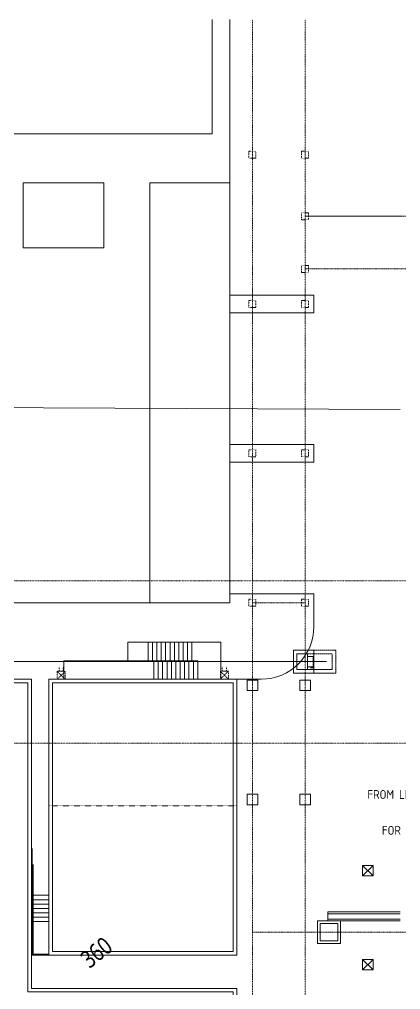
# Model space of a CAD drawing. Extents: x -212173 to 328152, y -560063 to 252500.
# Drawn here: x -31207 to -9483, y 76477 to 131700 of the extents above; entities that cross this region are included whole.
import ezdxf
from ezdxf.enums import TextEntityAlignment as Align

# ---------------------------------------------------------------- set-up
doc = ezdxf.new("R2010")
doc.units = 0
doc.header["$LTSCALE"] = 15
for name, pattern in [('H12PL1$0$CENTERK5', [0.6916, 0.6667, -0.0083, 0.0083, -0.0083]), ('H12PL1$0$DOTK1', [0.01, 0.005, -0.005]), ('H12PL1$0$DOTK2', [0.0166, 0.0083, -0.0083]), ('H12PL1$0$HIDDEN', [0.4, 0.3, -0.1]), ('H12PL1$0$JJP_三點線', [0.9, 0.3, -0.15, 0, -0.15, 0, -0.15, 0, -0.15])]:
    doc.linetypes.add(name, pattern=pattern)
for name, color, linetype in [('H12PL1$0$L10_14_SITE', 252, 'Continuous'), ('H12PL1$0$L10_14_STANTION', 252, 'Continuous'), ('H12PL1$0$L10_14_STANTION新設', 252, 'Continuous'), ('H12PL1$0$L10_14_SUGATA3', 252, 'Continuous'), ('H12PL1$0$L10_14_陰井', 252, 'Continuous'), ('H12PL1$0$S-GRID', 252, 'Continuous'), ('H12PL1$0$全區配置圖_26_HAT1', 252, 'Continuous'), ('H12PL1$0$全區配置圖_26_pipe-sin', 252, 'Continuous'), ('H12PL1$0$全區配置圖_26_SETUBID', 252, 'Continuous'), ('H12PL1$0$全區配置圖_26_SITE', 252, 'Continuous'), ('H12PL1$0$全區配置圖_26_STANTION', 252, 'Continuous'), ('H12PL1$0$全區配置圖_26_SUGATA2', 252, 'Continuous'), ('H12PL1$0$全區配置圖_26_SUGATA3', 252, 'Continuous'), ('H12PL1$0$全區配置圖_26_TATEYA', 252, 'Continuous'), ('H12PL1$0$全區配置圖_26_地籍圖底圖', 252, 'Continuous'), ('H12PL1$0$全區配置圖_26_陰井', 252, 'Continuous'), ('XFM2P25-200K$0$$0$M-PIPE-TEXT', 3, 'Continuous')]:
    doc.layers.add(name, color=color, linetype=linetype)
doc.styles.add('H12PL1$0$Standard', font='', dxfattribs={"width": 0.8})
doc.styles.add('XFM2P25-200K$0$$0$aa-txt', font='isocp.shx', dxfattribs={"bigfont": 'chineset.shx'})
doc.styles.get('H12PL1$0$Standard').set_extended_font_data('Microsoft JhengHei')

# ---------------------------------------------------------------- blocks, each defined once
blk = doc.blocks.new('XFM2P25-200K')
at = {"layer": 'XFM2P25-200K$0$$0$M-PIPE-TEXT', "style": 'XFM2P25-200K$0$$0$aa-txt'}
for s, p in [('FROM LEFT TO RIGHT', (-5295, 87583, 0)), ('FOR L10 PCW/MAU', (-5295, 85541, 0))]:
    blk.add_text(s, height=500, dxfattribs=at).set_placement(p, align=Align.MIDDLE_RIGHT)
blk = doc.blocks.new('H12PL1')
at = {"layer": 'H12PL1$0$L10_14_SITE', "lineweight": 0}
for p, q in [((-16200, 115500), (-11400, 115500)), ((-11400, 114500), (-11400, 115500)), ((-16200, 114500), (-11400, 114500)), ((-16200, 107000), (-11400, 107000)), ((-11400, 106000), (-11400, 107000)), ((-16200, 106000), (-11400, 106000))]:
    blk.add_line(p, q, dxfattribs=at)
at = {"layer": 'H12PL1$0$L10_14_STANTION', "linetype": 'H12PL1$0$DOTK2', "lineweight": 0}
for p, q in [((-14900, 98000), (-14900, 126600)), ((-11900, 98000), (-11900, 126600)), ((9050, 120000), (-11900, 120000)), ((-11900, 117000), (9050, 117000)), ((-11900, 98000), (-14900, 98000)), ((-14900, 93300), (-14900, 98000)), ((-11900, 93300), (-11900, 98000))]:
    blk.add_line(p, q, dxfattribs=at)
at = {"layer": 'H12PL1$0$L10_14_STANTION', "linetype": 'H12PL1$0$DOTK1', "lineweight": 0, "flags": 128}
for points in [[(-12100, 120200), (-11700, 120200), (-11700, 119800), (-12100, 119800)], [(-12100, 117200), (-11700, 117200), (-11700, 116800), (-12100, 116800)], [(-15100, 114800), (-14700, 114800), (-14700, 115200), (-15100, 115200)], [(-12100, 114800), (-11700, 114800), (-11700, 115200), (-12100, 115200)], [(-15100, 106300), (-14700, 106300), (-14700, 106700), (-15100, 106700)], [(-12100, 106300), (-11700, 106300), (-11700, 106700), (-12100, 106700)], [(-15100, 97800), (-14700, 97800), (-14700, 98200), (-15100, 98200)], [(-12100, 97800), (-11700, 97800), (-11700, 98200), (-12100, 98200)]]:
    blk.add_lwpolyline(points, close=True, dxfattribs=at)
at = {"layer": 'H12PL1$0$L10_14_STANTION新設', "linetype": 'H12PL1$0$DOTK2', "lineweight": 0}
for p, q in [((-14900, 26400), (-14900, 93300)), ((-11900, 26400), (-11900, 93300)), ((-14900, 79250), (-1300, 79250))]:
    blk.add_line(p, q, dxfattribs=at)
at = {"layer": 'H12PL1$0$L10_14_STANTION新設', "lineweight": 0, "flags": 128}
for points in [[(-15200, 93600), (-14600, 93600), (-14600, 93000), (-15200, 93000)], [(-12200, 93600), (-11600, 93600), (-11600, 93000), (-12200, 93000)], [(-15200, 87100), (-14600, 87100), (-14600, 86500), (-15200, 86500)], [(-12200, 87100), (-11600, 87100), (-11600, 86500), (-12200, 86500)]]:
    blk.add_lwpolyline(points, close=True, dxfattribs=at)
at = {"layer": 'H12PL1$0$L10_14_SUGATA3', "lineweight": 0}
for p, q in [((-8625, 83050), (-8025, 82450)), ((-8625, 82450), (-8025, 83050)), ((-8625, 77700), (-8025, 77100)), ((-8625, 77100), (-8025, 77700))]:
    blk.add_line(p, q, dxfattribs=at)
at = {"layer": 'H12PL1$0$L10_14_SUGATA3', "lineweight": 0, "flags": 128}
for points in [[(-8625, 82450), (-8025, 82450), (-8025, 83050), (-8625, 83050)], [(-8625, 77100), (-8025, 77100), (-8025, 77700), (-8625, 77700)]]:
    blk.add_lwpolyline(points, close=True, dxfattribs=at)
at = {"layer": 'H12PL1$0$L10_14_陰井', "lineweight": 0}
for p, q in [((-11770, 95100), (-11770, 94200)), ((-11400, 95300), (-11400, 94000)), ((-11400, 94950), (-11770, 94950)), ((-11400, 94350), (-11770, 94350))]:
    blk.add_line(p, q, dxfattribs=at)
at = {"layer": 'H12PL1$0$L10_14_陰井', "linetype": 'H12PL1$0$HIDDEN', "lineweight": 0}
blk.add_line((-11450.39, 94350), (-11450.39, 94950), dxfattribs=at)
at = {"layer": 'H12PL1$0$L10_14_陰井', "lineweight": 0, "flags": 128}
for points in [[(-11400, 95300), (-12570, 95300), (-12570, 94000), (-11400, 94000)], [(-11770, 95100), (-12370, 95100), (-12370, 94200), (-11770, 94200)]]:
    blk.add_lwpolyline(points, dxfattribs=at)
at = {"layer": 'H12PL1$0$L10_14_陰井', "linetype": 'H12PL1$0$HIDDEN', "lineweight": 0, "flags": 128}
for points in [[(-11770, 94200), (-10350, 94200), (-10350, 95100), (-11770, 95100)], [(-11400, 94000), (-10150, 94000), (-10150, 95300), (-11400, 95300)]]:
    blk.add_lwpolyline(points, dxfattribs=at)
at = {"layer": 'H12PL1$0$S-GRID', "linetype": 'H12PL1$0$JJP_三點線', "lineweight": 0}
for p, q in [((-29000, 99250), (289600, 99250)), ((-29000, 90000), (289600, 90000))]:
    blk.add_line(p, q, dxfattribs=at)
at = {"layer": 'H12PL1$0$全區配置圖_26_HAT1', "lineweight": 0}
for p, q in [((-11600, 95300), (-11400, 95300)), ((-11600, 94300), (-11400, 94300))]:
    blk.add_line(p, q, dxfattribs=at)
at = {"layer": 'H12PL1$0$全區配置圖_26_pipe-sin', "linetype": 'H12PL1$0$CENTERK5', "lineweight": 0}
blk.add_line((-55187.62, 94650), (-10686.79, 94650), dxfattribs=at)
at = {"layer": 'H12PL1$0$全區配置圖_26_SETUBID', "linetype": 'H12PL1$0$DOTK1', "lineweight": 0}
for p, q in [((-26025, 94100), (-25575, 93650)), ((-26025, 93650), (-25575, 94100)), ((-25920, 94100), (-25920, 94350)), ((-25680, 94100), (-25680, 94350)), ((-16725, 93650), (-16275, 94100)), ((-16725, 94100), (-16275, 93650)), ((-16620, 94100), (-16620, 94350)), ((-16380, 94100), (-16380, 94350))]:
    blk.add_line(p, q, dxfattribs=at)
at = {"layer": 'H12PL1$0$全區配置圖_26_SETUBID', "linetype": 'H12PL1$0$DOTK1', "lineweight": 0, "flags": 128}
for points in [[(-26025, 93650), (-25575, 93650), (-25575, 94100), (-26025, 94100)], [(-16725, 93650), (-16275, 93650), (-16275, 94100), (-16725, 94100)]]:
    blk.add_lwpolyline(points, close=True, dxfattribs=at)
at = {"layer": 'H12PL1$0$全區配置圖_26_SITE', "lineweight": 0}
for p, q in [((-16200, 121900), (-16200, 131204.65)), ((-27975, 121900), (-23375, 121900)), ((-27975, 118200), (-27975, 121900)), ((-23375, 118200), (-23375, 121900)), ((-20750, 121900), (-16200, 121900)), ((-20750, 98000), (-20750, 121900)), ((-16200, 98000), (-16200, 121900)), ((-27975, 118200), (-23375, 118200)), ((-16200, 115500), (-11400, 115500)), ((-11400, 114500), (-11400, 115500)), ((-16200, 114500), (-11400, 114500)), ((-16200, 107000), (-11400, 107000)), ((-11400, 106000), (-11400, 107000)), ((-16200, 106000), (-11400, 106000)), ((-16200, 98500), (-11400, 98500)), ((-11400, 98500), (-16200, 98500)), ((-11400, 98500), (-11400, 96650)), ((-11400, 98500), (-11400, 96650)), ((-32200, 98000), (-16200, 98000)), ((-15800, 93650), (-14400, 93650))]:
    blk.add_line(p, q, dxfattribs=at)
blk.add_arc((-14400, 96650), 3000, 270, 0, dxfattribs=at)
at = {"layer": 'H12PL1$0$全區配置圖_26_STANTION', "linetype": 'H12PL1$0$DOTK2', "lineweight": 0}
for p, q in [((-14900, 98000), (-14900, 131204.65)), ((-11900, 98000), (-11900, 131204.65)), ((-6481.46, 120000), (-11900, 120000)), ((-11900, 117000), (-6481.46, 117000)), ((-11900, 98000), (-14900, 98000)), ((-14900, 93300), (-14900, 98000)), ((-11900, 93300), (-11900, 98000))]:
    blk.add_line(p, q, dxfattribs=at)
at = {"layer": 'H12PL1$0$全區配置圖_26_STANTION', "linetype": 'H12PL1$0$DOTK1', "lineweight": 0, "flags": 128}
for points in [[(-15100, 123300), (-14700, 123300), (-14700, 123700), (-15100, 123700)], [(-12100, 123300), (-11700, 123300), (-11700, 123700), (-12100, 123700)], [(-12100, 120200), (-11700, 120200), (-11700, 119800), (-12100, 119800)], [(-12100, 117200), (-11700, 117200), (-11700, 116800), (-12100, 116800)], [(-15100, 114800), (-14700, 114800), (-14700, 115200), (-15100, 115200)], [(-12100, 114800), (-11700, 114800), (-11700, 115200), (-12100, 115200)], [(-15100, 106300), (-14700, 106300), (-14700, 106700), (-15100, 106700)], [(-12100, 106300), (-11700, 106300), (-11700, 106700), (-12100, 106700)], [(-15100, 97800), (-14700, 97800), (-14700, 98200), (-15100, 98200)], [(-12100, 97800), (-11700, 97800), (-11700, 98200), (-12100, 98200)]]:
    blk.add_lwpolyline(points, close=True, dxfattribs=at)
at = {"layer": 'H12PL1$0$全區配置圖_26_SUGATA2', "lineweight": 0}
for p, q in [((-27450, 77950), (-27450, 84003.65)), ((-26500, 77950), (-27450, 77950))]:
    blk.add_line(p, q, dxfattribs=at)
at = {"layer": 'H12PL1$0$全區配置圖_26_SUGATA3', "lineweight": 0}
for p, q in [((-22000, 95750), (-20600, 95750)), ((-22000, 95750), (-22000, 94700)), ((-20850, 94700), (-20850, 95750)), ((-16700, 95750), (-20600, 95750)), ((-20600, 94700), (-20600, 95750)), ((-20350, 94700), (-20350, 95750)), ((-20100, 94700), (-20100, 95750)), ((-19850, 94700), (-19850, 95750)), ((-19600, 94700), (-19600, 95750)), ((-19350, 94700), (-19350, 95750)), ((-19100, 94700), (-19100, 95750)), ((-18850, 94700), (-18850, 95750)), ((-18600, 94700), (-18600, 95750)), ((-18350, 94700), (-18350, 95750)), ((-16700, 95750), (-16700, 93650)), ((-25645, 93650), (-25645, 94700)), ((-25645, 94700), (-22000, 94700)), ((-18020, 94700), (-22000, 94700)), ((-20520, 93650), (-20520, 94700)), ((-20270, 93650), (-20270, 94700)), ((-20020, 93650), (-20020, 94700)), ((-19770, 93650), (-19770, 94700)), ((-19520, 93650), (-19520, 94700)), ((-19270, 93650), (-19270, 94700)), ((-19020, 93650), (-19020, 94700)), ((-18770, 93650), (-18770, 94700)), ((-18520, 93650), (-18520, 94700)), ((-18270, 93650), (-18270, 94700)), ((-18020, 93650), (-18020, 94700)), ((-26300, 93450), (-26300, 78150)), ((-26300, 93450), (-16000, 93450)), ((-16000, 93450), (-16000, 78150)), ((-27446.35, 78003.65), (-27446.35, 83100)), ((-27403.65, 78003.65), (-27403.65, 83100)), ((-26500, 81350), (-27403.65, 81350)), ((-26500, 81100), (-27403.65, 81100)), ((-26500, 80850), (-27403.65, 80850)), ((-26500, 80600), (-27403.65, 80600)), ((-26500, 80350), (-27403.65, 80350)), ((-26500, 80100), (-27403.65, 80100)), ((-26500, 79850), (-27403.65, 79850)), ((-26520, 77996.35), (-27396.35, 77996.35)), ((-26520, 77953.65), (-27396.35, 77953.65)), ((-26520, 77953.65), (-26520, 77996.35)), ((-26300, 78150), (-16000, 78150))]:
    blk.add_line(p, q, dxfattribs=at)
at = {"layer": 'H12PL1$0$全區配置圖_26_SUGATA3', "lineweight": 0, "flags": 128}
blk.add_lwpolyline([(-51800, 49050), (-51800, 93450), (-27700, 93450), (-27700, 75850), (-16000, 75850), (-16000, 50950), (-25200, 50950), (-25200, 49050)], close=True, dxfattribs=at)
at = {"layer": 'H12PL1$0$全區配置圖_26_SUGATA3', "lineweight": 0}
for radius in [50, 7.3]:
    blk.add_arc((-27396.35, 78003.65), radius, 180, 270, dxfattribs=at)
at = {"layer": 'H12PL1$0$全區配置圖_26_TATEYA', "lineweight": 0}
for p, q in [((-17200, 124700), (-17200, 131204.65)), ((-52200, 124700), (-17200, 124700))]:
    blk.add_line(p, q, dxfattribs=at)
at = {"layer": 'H12PL1$0$全區配置圖_26_TATEYA', "linetype": 'H12PL1$0$DOTK1', "lineweight": 0}
blk.add_line((-26500, 86450), (-15800, 86450), dxfattribs=at)
at = {"layer": 'H12PL1$0$全區配置圖_26_TATEYA', "lineweight": 0, "flags": 128}
for points in [[(-52000, 58700), (-52000, 93650), (-27500, 93650), (-27500, 76050), (-15800, 76050), (-15800, 50750), (-25000, 50750), (-25000, 48850), (-53500, 48850), (-53500, 58700)], [(-15800, 77950), (-26500, 77950), (-26500, 93650), (-15800, 93650)]]:
    blk.add_lwpolyline(points, close=True, dxfattribs=at)
at = {"layer": 'H12PL1$0$全區配置圖_26_地籍圖底圖', "lineweight": 0, "flags": 128}
for points in [[(-59250.43, 131204.65), (-59353.78, 109253.98), (-6481.46, 109005.6)], [(-6481.46, 109005.6), (-59353.78, 109253.98), (-59646.93, 46805.5), (-6481.46, 46556.22)]]:
    blk.add_lwpolyline(points, dxfattribs=at)
at = {"layer": 'H12PL1$0$全區配置圖_26_陰井', "lineweight": 0}
for p, q in [((-11770, 95100), (-11770, 94200)), ((-11400, 95300), (-11400, 94000)), ((-11400, 94950), (-11770, 94950)), ((-11400, 94350), (-11770, 94350)), ((-10597.63, 80399.99), (-10597.63, 79899.99)), ((-10597.63, 80399.99), (-6481.46, 80399.99)), ((-10597.63, 80299.99), (-6481.46, 80299.99)), ((-10597.63, 79999.99), (-6481.46, 79999.99)), ((-9887.63, 79899.99), (-6481.46, 79899.99))]:
    blk.add_line(p, q, dxfattribs=at)
at = {"layer": 'H12PL1$0$全區配置圖_26_陰井', "linetype": 'H12PL1$0$HIDDEN', "lineweight": 0}
blk.add_line((-11450.39, 94350), (-11450.39, 94950), dxfattribs=at)
at = {"layer": 'H12PL1$0$全區配置圖_26_陰井', "lineweight": 0, "flags": 128}
for points in [[(-11400, 95300), (-12570, 95300), (-12570, 94000), (-11400, 94000)], [(-11770, 95100), (-12370, 95100), (-12370, 94200), (-11770, 94200)]]:
    blk.add_lwpolyline(points, dxfattribs=at)
at = {"layer": 'H12PL1$0$全區配置圖_26_陰井', "linetype": 'H12PL1$0$HIDDEN', "lineweight": 0, "flags": 128}
for points in [[(-11770, 94200), (-10350, 94200), (-10350, 95100), (-11770, 95100)], [(-11400, 94000), (-10150, 94000), (-10150, 95300), (-11400, 95300)]]:
    blk.add_lwpolyline(points, dxfattribs=at)
at = {"layer": 'H12PL1$0$全區配置圖_26_陰井', "lineweight": 0, "flags": 128}
for points in [[(-11187.63, 78599.99), (-9887.63, 78599.99), (-9887.63, 79899.99), (-11187.63, 79899.99)], [(-11037.63, 78749.99), (-10037.63, 78749.99), (-10037.63, 79749.99), (-11037.63, 79749.99)]]:
    blk.add_lwpolyline(points, close=True, dxfattribs=at)
at = {"layer": 'H12PL1$0$全區配置圖_26_地籍圖底圖', "linetype": 'Continuous', "lineweight": 0, "insert": (-24172.77, 77142.07), "char_height": 999.966, "attachment_point": 7, "rotation": 38.659216, "style": 'H12PL1$0$Standard'}
blk.add_mtext('\\A1;360', dxfattribs=at)

msp = doc.modelspace()

# ---------------------------------------------------------------- block references
msp.add_blockref('XFM2P25-200K', (0, 0))

# ---------------------------------------------------------------- next in the draw order: block references
msp.add_blockref('H12PL1', (-3024, 495))

doc.saveas('drawing.dxf')
